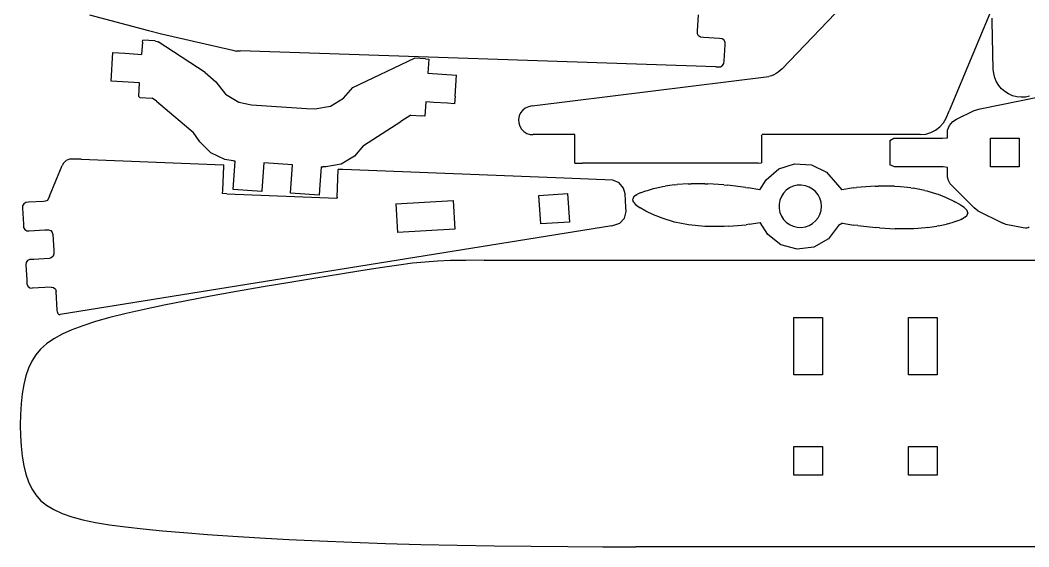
# Model space of a CAD drawing. Extents: x -288 to 288, y -288 to 288.
# Drawn here: x -287.3 to 29, y -288.1 to -122.7 of the extents above; entities that cross this region are included whole.
import ezdxf

# ---------------------------------------------------------------- set-up
doc = ezdxf.new("R2010")
doc.units = 0
doc.header["$MEASUREMENT"] = 0
doc.layers.get('0').update_dxf_attribs({"linetype": 'CONTINUOUS'})

msp = doc.modelspace()

# ---------------------------------------------------------------- linework, layer by layer
for p, q in [((-48.32, -137.97), (-7.48, -95.15)), ((22.8, -105.95), (4.09, -151.16)), ((-265.63, -121.02), (-247.08, -125.97)), ((-74.93, -126.12), (-74.61, -121.05)), ((17.52, -123.08), (17.55, -122.05)), ((17.9, -138.11), (17.52, -123.08)), ((-247.08, -125.97), (-243.05, -126.93)), ((-74.91, -126.92), (-74.93, -126.12)), ((-249.02, -129.55), (-249.28, -133.41)), ((-249.02, -129.55), (-248.86, -128.94)), ((-245.16, -129.18), (-248.86, -128.94)), ((-245.16, -129.18), (-244.1, -129.48)), ((-229.33, -139.11), (-244.1, -129.48)), ((-243.05, -126.93), (-220.68, -132.13)), ((-74.56, -127.6), (-74.91, -126.92)), ((-73.92, -128.01), (-74.56, -127.6)), ((-73.06, -128.11), (-73.92, -128.01)), ((-67.98, -128.43), (-73.06, -128.11)), ((-67.16, -128.54), (-67.98, -128.43)), ((-66.53, -128.97), (-67.16, -128.54)), ((-66.19, -129.65), (-66.53, -128.97)), ((-66.18, -130.47), (-66.19, -129.65)), ((-258.85, -141.81), (-258.26, -132.82)), ((-258.26, -132.82), (-254.49, -133.07)), ((-220.68, -132.13), (-219.58, -132.36)), ((-219.58, -132.36), (-219.35, -132.26)), ((-219.35, -132.26), (-218.36, -132.29)), ((-69.09, -137.32), (-218.36, -132.29)), ((-66.5, -135.47), (-66.18, -130.47)), ((-254.49, -133.07), (-250.42, -133.34)), ((-250.42, -133.34), (-249.28, -133.41)), ((-183.01, -143.8), (-163.66, -134.57)), ((-160.21, -134.79), (-163.66, -134.57)), ((-160.21, -134.79), (-159.18, -134.87)), ((-159.18, -134.87), (-159.48, -139.35)), ((-66.6, -136.32), (-66.5, -135.47)), ((-229.33, -139.11), (-225.95, -142.05)), ((-69.09, -137.32), (-67.65, -137.31)), ((-67.65, -137.31), (-67, -136.95)), ((-67, -136.95), (-66.6, -136.32)), ((-49.56, -139.01), (-50.25, -139.44)), ((-48.92, -138.52), (-49.56, -139.01)), ((-48.32, -137.97), (-48.92, -138.52)), ((18.04, -139.47), (17.9, -138.11)), ((-249.87, -142.4), (-258.85, -141.81)), ((-225.95, -142.05), (-222.92, -145.89)), ((-159.48, -139.35), (-150.5, -139.94)), ((-150.93, -146.52), (-150.5, -139.94)), ((-126.75, -149.61), (-52.5, -140.34)), ((-51.72, -140.11), (-52.5, -140.34)), ((-50.97, -139.8), (-51.72, -140.11)), ((-50.25, -139.44), (-50.97, -139.8)), ((18.38, -140.79), (18.04, -139.47)), ((18.91, -142.03), (18.38, -140.79)), ((19.62, -143.18), (18.91, -142.03)), ((-250.15, -146.63), (-249.87, -142.4)), ((-185.88, -147.2), (-183.01, -143.8)), ((20.5, -144.21), (19.62, -143.18)), ((21.53, -145.11), (20.5, -144.21)), ((22.7, -145.84), (21.53, -145.11)), ((-249.77, -146.92), (-250.15, -146.63)), ((-249.77, -146.92), (-245.97, -147.17)), ((-244.58, -148.11), (-245.97, -147.17)), ((-244.58, -148.11), (-233.12, -157.81)), ((-222.92, -145.89), (-218.75, -148.39)), ((-218.75, -148.39), (-214.78, -149.23)), ((-190.05, -149.68), (-185.88, -147.2)), ((-160.07, -148.34), (-160.37, -152.81)), ((-157.55, -148.5), (-160.07, -148.34)), ((-153.26, -148.78), (-157.55, -148.5)), ((-150.93, -146.52), (-151.1, -148.93)), ((13.73, -150.47), (32.8, -146.65)), ((23.95, -146.39), (22.7, -145.84)), ((25.26, -146.73), (23.95, -146.39)), ((26.6, -146.88), (25.26, -146.73)), ((27.95, -146.82), (26.6, -146.88)), ((29.29, -146.55), (27.95, -146.82)), ((-214.78, -149.23), (-197.49, -150.37)), ((-197.49, -150.37), (-194.89, -150.52)), ((-194.89, -150.52), (-190.05, -149.68)), ((-151.1, -148.93), (-153.26, -148.78)), ((-130.39, -151.79), (-130.83, -152.76)), ((-129.73, -150.95), (-130.39, -151.79)), ((-128.9, -150.29), (-129.73, -150.95)), ((-127.91, -149.84), (-128.9, -150.29)), ((-126.75, -149.61), (-127.91, -149.84)), ((3.13, -153.46), (4.09, -151.16)), ((6.35, -153.78), (11.87, -151.02)), ((11.87, -151.02), (13.73, -150.47)), ((-179.69, -162.03), (-167.92, -154.49)), ((-164.84, -152.53), (-167.92, -154.49)), ((-164.84, -152.53), (-161.34, -152.76)), ((-160.37, -152.81), (-161.34, -152.76)), ((-130.83, -152.76), (-131.03, -153.84)), ((-131.03, -153.84), (-130.96, -154.96)), ((-130.96, -154.96), (-130.63, -156)), ((1.14, -156.19), (2.25, -154.93)), ((2.25, -154.93), (3.13, -153.46)), ((4.11, -155.7), (5.18, -154.47)), ((5.18, -154.47), (6.35, -153.78)), ((-230.96, -160.84), (-233.12, -157.81)), ((-130.63, -156), (-130.07, -156.91)), ((-130.07, -156.91), (-129.32, -157.66)), ((-129.32, -157.66), (-128.41, -158.22)), ((-3.3, -158.46), (-1.68, -157.98)), ((-1.68, -157.98), (-0.19, -157.22)), ((-0.19, -157.22), (1.14, -156.19)), ((3.48, -158.15), (3.54, -157.24)), ((3.48, -159.61), (3.48, -158.15)), ((3.54, -157.24), (4.11, -155.7)), ((-227.59, -164.36), (-230.96, -160.84)), ((-128.41, -158.22), (-127.37, -158.54)), ((-127.37, -158.54), (-126.47, -158.62)), ((-113.32, -158.62), (-126.47, -158.62)), ((-113.32, -167.58), (-113.32, -158.62)), ((-54.82, -158.98), (-54.58, -158.62)), ((-54.82, -158.98), (-54.82, -167.46)), ((-5.01, -158.62), (-54.58, -158.62)), ((-14.52, -160.44), (-13.31, -159.72)), ((-14.52, -160.44), (-14.52, -168.08)), ((-13.31, -159.72), (1.98, -159.72)), ((-5.01, -158.62), (-3.3, -158.46)), ((1.98, -159.72), (3.48, -159.61)), ((16.98, -168.72), (16.98, -159.72)), ((16.98, -159.72), (25.98, -159.72)), ((25.98, -159.72), (25.98, -168.72)), ((-223.19, -166.45), (-227.59, -164.36)), ((-179.69, -162.03), (-182.47, -165.37)), ((-273.77, -167.57), (-274.14, -168.29)), ((-272.93, -166.74), (-273.77, -167.57)), ((-271.83, -166.29), (-272.93, -166.74)), ((-268.24, -166.36), (-271.83, -166.29)), ((-268.24, -166.36), (-223.55, -168.13)), ((-220.54, -166.89), (-223.19, -166.45)), ((-220.27, -166.9), (-220.54, -166.89)), ((-220.52, -175.89), (-219.93, -166.93)), ((-219.93, -166.93), (-220.27, -166.9)), ((-210.94, -167.52), (-211.51, -176.11)), ((-201.96, -168.11), (-210.94, -167.52)), ((-182.47, -165.37), (-186.61, -167.89)), ((-113.32, -167.58), (-110.99, -167.62)), ((-55.88, -167.62), (-110.99, -167.62)), ((-55.88, -167.62), (-54.82, -167.46)), ((-278.16, -177.95), (-274.14, -168.29)), ((-223.81, -176.06), (-223.51, -168.62)), ((-223.52, -168.14), (-223.55, -168.13)), ((-223.5, -168.18), (-223.52, -168.14)), ((-223.51, -168.62), (-223.5, -168.18)), ((-202.55, -177.05), (-201.96, -168.11)), ((-193.08, -170.23), (-193.36, -174.42)), ((-192.98, -168.71), (-193.08, -170.23)), ((-192.98, -168.71), (-192.45, -168.74)), ((-191.44, -168.78), (-192.45, -168.74)), ((-186.61, -167.89), (-191.44, -168.78)), ((-187.92, -178.24), (-187.58, -169.6)), ((-187.56, -169.57), (-187.58, -169.6)), ((-187.53, -169.55), (-187.56, -169.57)), ((-186.11, -169.6), (-187.53, -169.55)), ((-116.67, -172.33), (-186.11, -169.6)), ((-53.32, -172.81), (-49.38, -169.41)), ((-49.38, -169.41), (-44.42, -167.74)), ((-44.42, -167.74), (-39.09, -168.11)), ((-39.09, -168.11), (-34.43, -170.43)), ((-34.43, -170.43), (-30.99, -174.38)), ((-13.14, -168.72), (-14.52, -168.08)), ((2.15, -168.72), (-13.14, -168.72)), ((3.48, -168.91), (2.15, -168.72)), ((3.48, -171.15), (3.48, -168.91)), ((25.98, -168.72), (16.98, -168.72)), ((-101.46, -172.95), (-116.67, -172.33)), ((-99.45, -173.76), (-101.46, -172.95)), ((-98.07, -175.38), (-99.45, -173.76)), ((-55.3, -175.99), (-53.32, -172.81)), ((3.51, -171.93), (3.48, -171.15)), ((3.81, -173.06), (3.51, -171.93)), ((4.39, -174.07), (3.81, -173.06)), ((-223.85, -177.06), (-223.81, -176.06)), ((-223.83, -177.09), (-223.85, -177.06)), ((-223.8, -177.12), (-223.83, -177.09)), ((-222.5, -177.17), (-223.8, -177.12)), ((-222.5, -177.17), (-187.99, -178.53)), ((-211.54, -176.49), (-220.52, -175.89)), ((-211.51, -176.11), (-211.54, -176.49)), ((-193.57, -177.67), (-202.55, -177.05)), ((-193.36, -174.42), (-193.57, -177.67)), ((-124.61, -177.69), (-115.62, -177.15)), ((-115.62, -177.15), (-115.08, -186.13)), ((-97.59, -177.19), (-98.07, -175.38)), ((-92.91, -176.94), (-93.94, -177.47)), ((-92.91, -176.94), (-92.53, -176.8)), ((-92.53, -176.8), (-91.07, -176.25)), ((-91.07, -176.25), (-90.6, -176.11)), ((-90.6, -176.11), (-88.69, -175.55)), ((-88.69, -175.55), (-88.12, -175.42)), ((-88.12, -175.42), (-85.73, -174.89)), ((-85.73, -174.89), (-85.05, -174.79)), ((-82.11, -174.36), (-85.05, -174.79)), ((-82.11, -174.36), (-81.32, -174.3)), ((-77.77, -174.05), (-81.32, -174.3)), ((-77.77, -174.05), (-76.86, -174.04)), ((-72.64, -174.03), (-76.86, -174.04)), ((-72.64, -174.03), (-71.61, -174.09)), ((-66.67, -174.39), (-71.61, -174.09)), ((-66.67, -174.39), (-65.51, -174.53)), ((-59.78, -175.22), (-65.51, -174.53)), ((-59.78, -175.22), (-58.98, -175.35)), ((-55.3, -175.99), (-58.98, -175.35)), ((-47.91, -176.99), (-48.58, -178.03)), ((-47.05, -176.09), (-47.91, -176.99)), ((-46.04, -175.37), (-47.05, -176.09)), ((-44.91, -174.84), (-46.04, -175.37)), ((-43.66, -174.53), (-44.91, -174.84)), ((-42.35, -174.47), (-43.66, -174.53)), ((-41.06, -174.66), (-42.35, -174.47)), ((-39.87, -175.08), (-41.06, -174.66)), ((-38.79, -175.71), (-39.87, -175.08)), ((-37.86, -176.52), (-38.79, -175.71)), ((-37.09, -177.5), (-37.86, -176.52)), ((-30.99, -174.38), (-29.64, -175.97)), ((-25.94, -175.37), (-29.64, -175.97)), ((-25.94, -175.37), (-24.97, -175.27)), ((-19.13, -174.8), (-24.97, -175.27)), ((-19.13, -174.8), (-18.18, -174.78)), ((-13.11, -174.8), (-18.18, -174.78)), ((-13.11, -174.8), (-12.29, -174.86)), ((-7.94, -175.28), (-12.29, -174.86)), ((-7.94, -175.28), (-7.25, -175.39)), ((-3.56, -176.12), (-7.25, -175.39)), ((-3.56, -176.12), (-2.98, -176.27)), ((-2.98, -176.27), (0.11, -177.19)), ((5.31, -175.05), (4.39, -174.07)), ((11.84, -181.58), (5.31, -175.05)), ((-286.24, -180.32), (-286.62, -180.98)), ((-285.58, -179.94), (-286.24, -180.32)), ((-284.7, -179.85), (-285.58, -179.94)), ((-280.04, -179.57), (-284.7, -179.85)), ((-279.42, -179.5), (-280.04, -179.57)), ((-278.93, -179.26), (-279.42, -179.5)), ((-278.56, -178.86), (-278.93, -179.26)), ((-278.16, -177.95), (-278.56, -178.86)), ((-187.95, -178.52), (-187.99, -178.53)), ((-187.93, -178.49), (-187.95, -178.52)), ((-187.92, -178.24), (-187.93, -178.49)), ((-169.52, -180.4), (-151.56, -179.32)), ((-151.56, -179.32), (-151.01, -188.3)), ((-124.06, -186.67), (-124.61, -177.69)), ((-97.33, -181.43), (-97.59, -177.19)), ((-95.27, -179.02), (-95.21, -178.86)), ((-95.27, -179.02), (-95.07, -179.61)), ((-95.01, -178.3), (-95.21, -178.86)), ((-95.01, -179.78), (-95.07, -179.61)), ((-95.01, -178.3), (-94.84, -178.15)), ((-95.01, -179.78), (-94.22, -180.63)), ((-94.22, -177.62), (-94.84, -178.15)), ((-94.22, -177.62), (-93.94, -177.47)), ((-49.06, -179.2), (-49.31, -180.46)), ((-48.58, -178.03), (-49.06, -179.2)), ((-36.51, -178.6), (-37.09, -177.5)), ((-36.14, -179.82), (-36.51, -178.6)), ((-36.01, -181.12), (-36.14, -179.82)), ((0.11, -177.19), (0.59, -177.36)), ((0.59, -177.36), (3.11, -178.37)), ((3.11, -178.37), (3.5, -178.54)), ((3.5, -178.54), (5.52, -179.54)), ((5.52, -179.54), (5.83, -179.7)), ((7.4, -180.6), (5.83, -179.7)), ((-286.62, -180.98), (-286.66, -181.72)), ((-286.66, -181.72), (-286.35, -186.74)), ((-169.52, -180.4), (-168.98, -189.39)), ((-97.81, -184.89), (-97.26, -182.79)), ((-97.26, -182.79), (-97.33, -181.43)), ((-94.22, -180.63), (-92.9, -181.57)), ((-91.05, -182.62), (-92.9, -181.57)), ((-88.67, -183.8), (-91.05, -182.62)), ((-49.31, -180.46), (-49.31, -181.79)), ((-49.31, -181.79), (-49.06, -183.05)), ((-49.06, -183.05), (-48.58, -184.21)), ((-36.51, -183.65), (-36.14, -182.43)), ((-36.14, -182.43), (-36.01, -181.12)), ((7.4, -180.6), (7.63, -180.75)), ((8.75, -181.54), (7.63, -180.75)), ((8.75, -181.54), (8.91, -181.68)), ((9.58, -182.39), (8.91, -181.68)), ((9.58, -182.39), (9.67, -182.51)), ((9.89, -183.16), (9.67, -182.51)), ((9.68, -183.88), (9.9, -183.27)), ((9.89, -183.16), (9.9, -183.27)), ((13.06, -182.51), (11.84, -181.58)), ((13.06, -182.51), (20.7, -186.33)), ((-115.08, -186.13), (-124.06, -186.67)), ((-101.78, -187.3), (-99.24, -186.47)), ((-99.24, -186.47), (-97.81, -184.89)), ((-85.69, -184.99), (-88.67, -183.8)), ((-82.06, -186.08), (-85.69, -184.99)), ((-77.7, -186.94), (-82.06, -186.08)), ((-58.72, -186.77), (-55.22, -186.2)), ((-52.83, -190.02), (-55.22, -186.2)), ((-48.58, -184.21), (-47.91, -185.26)), ((-47.91, -185.26), (-47.05, -186.15)), ((-47.05, -186.15), (-46.04, -186.88)), ((-39.87, -187.17), (-38.79, -186.54)), ((-38.79, -186.54), (-37.86, -185.73)), ((-37.86, -185.73), (-37.09, -184.75)), ((-37.09, -184.75), (-36.51, -183.65)), ((-29.4, -186.37), (-30.62, -187.18)), ((-29.4, -186.37), (-25.82, -187)), ((3.61, -186.62), (3.21, -186.73)), ((3.61, -186.62), (5.61, -186.02)), ((5.92, -185.92), (5.61, -186.02)), ((5.92, -185.92), (7.47, -185.34)), ((7.69, -185.23), (7.47, -185.34)), ((7.69, -185.23), (8.8, -184.66)), ((8.95, -184.56), (8.8, -184.66)), ((8.95, -184.56), (9.61, -183.98)), ((9.68, -183.88), (9.61, -183.98)), ((21.87, -186.8), (20.7, -186.33)), ((-286.35, -186.74), (-286.27, -187.73)), ((-286.27, -187.73), (-285.9, -188.4)), ((-285.9, -188.4), (-285.26, -188.8)), ((-285.26, -188.8), (-284.54, -188.86)), ((-284.54, -188.86), (-279.58, -188.56)), ((-279.58, -188.56), (-278.5, -188.51)), ((-278.5, -188.51), (-277.78, -188.77)), ((-277.78, -188.77), (-277.29, -189.35)), ((-277.29, -189.35), (-277.14, -190.03)), ((-101.78, -187.3), (-274.81, -215.1)), ((-151.01, -188.3), (-168.98, -189.39)), ((-72.56, -187.44), (-77.7, -186.94)), ((-66.56, -187.48), (-72.56, -187.44)), ((-65.1, -187.36), (-66.56, -187.48)), ((-65.1, -187.36), (-59.64, -186.91)), ((-58.72, -186.77), (-59.64, -186.91)), ((-46.04, -186.88), (-44.91, -187.41)), ((-44.91, -187.41), (-43.66, -187.72)), ((-43.66, -187.72), (-42.35, -187.78)), ((-42.35, -187.78), (-41.06, -187.59)), ((-41.06, -187.59), (-39.87, -187.17)), ((-30.62, -187.18), (-33.85, -191.33)), ((-24.59, -187.15), (-25.82, -187)), ((-24.59, -187.15), (-18.94, -187.83)), ((-17.85, -187.9), (-18.94, -187.83)), ((-17.85, -187.9), (-12.93, -188.21)), ((-12.02, -188.21), (-12.93, -188.21)), ((-7.78, -188.2), (-12.02, -188.21)), ((-7.02, -188.16), (-7.78, -188.2)), ((-3.41, -187.9), (-7.02, -188.16)), ((-2.79, -187.82), (-3.41, -187.9)), ((-2.79, -187.82), (0.23, -187.38)), ((0.73, -187.28), (0.23, -187.38)), ((0.73, -187.28), (3.21, -186.73)), ((27.27, -187.88), (21.87, -186.8)), ((28.02, -188.01), (27.27, -187.88)), ((28.41, -187.99), (28.02, -188.01)), ((28.79, -187.87), (28.41, -187.99)), ((29.12, -187.65), (28.79, -187.87)), ((-277.14, -190.03), (-276.84, -194.93)), ((-48.71, -193.2), (-52.83, -190.02)), ((-33.85, -191.33), (-38.36, -193.92)), ((-276.78, -196.09), (-277.03, -196.81)), ((-276.84, -194.93), (-276.78, -196.09)), ((-43.64, -194.59), (-48.71, -193.2)), ((-38.36, -193.92), (-43.64, -194.59)), ((-285.48, -198.78), (-285.58, -199.48)), ((-285.02, -198.17), (-285.48, -198.78)), ((-284.32, -197.87), (-285.02, -198.17)), ((-283.08, -197.78), (-284.32, -197.87)), ((-278.27, -197.49), (-283.08, -197.78)), ((-277.59, -197.32), (-278.27, -197.49)), ((-277.03, -196.81), (-277.59, -197.32)), ((-164.25, -199.02), (-168.6, -199.58)), ((-160.33, -198.62), (-164.25, -199.02)), ((-156.47, -198.36), (-160.33, -198.62)), ((-152.34, -198.19), (-156.47, -198.36)), ((-147.57, -198.11), (-152.34, -198.19)), ((-141.81, -198.08), (-147.57, -198.11)), ((-141.81, -198.08), (97.37, -198.08)), ((-285.58, -199.48), (-285.3, -204.19)), ((-186.92, -202.39), (-194.63, -203.65)), ((-179.87, -201.27), (-186.92, -202.39)), ((-173.72, -200.32), (-179.87, -201.27)), ((-168.6, -199.58), (-173.72, -200.32)), ((-285.3, -204.19), (-285.22, -205.52)), ((-285.22, -205.52), (-284.93, -206.24)), ((-202.78, -205.01), (-211.15, -206.45)), ((-194.63, -203.65), (-202.78, -205.01)), ((-284.93, -206.24), (-284.34, -206.71)), ((-284.34, -206.71), (-283.62, -206.83)), ((-277.6, -206.47), (-283.62, -206.83)), ((-277.6, -206.47), (-276.85, -206.65)), ((-276.85, -206.65), (-276.29, -207.16)), ((-276.29, -207.16), (-276.06, -207.88)), ((-275.7, -213.78), (-276.06, -207.88)), ((-219.5, -207.92), (-227.6, -209.39)), ((-211.15, -206.45), (-219.5, -207.92)), ((-235.22, -210.82), (-242.19, -212.2)), ((-227.6, -209.39), (-235.22, -210.82)), ((-275.66, -214.41), (-275.7, -213.78)), ((-275.66, -214.41), (-275.62, -214.61)), ((-275.62, -214.61), (-275.53, -214.79)), ((-275.53, -214.79), (-275.39, -214.94)), ((-275.39, -214.94), (-275.21, -215.05)), ((-275.21, -215.05), (-275.02, -215.1)), ((-275.02, -215.1), (-274.81, -215.1)), ((-254.15, -214.81), (-259.22, -216.07)), ((-248.49, -213.52), (-254.15, -214.81)), ((-242.19, -212.2), (-248.49, -213.52)), ((-263.73, -217.34), (-267.71, -218.63)), ((-259.22, -216.07), (-263.73, -217.34)), ((-44.72, -234.07), (-44.72, -216.07)), ((-44.72, -216.07), (-35.72, -216.07)), ((-35.72, -216.07), (-35.72, -234.07)), ((-8.72, -234.07), (-8.72, -216.07)), ((-8.72, -216.07), (0.28, -216.07)), ((0.28, -216.07), (0.28, -234.07)), ((-274.22, -221.32), (-276.83, -222.77)), ((-271.19, -219.95), (-274.22, -221.32)), ((-267.71, -218.63), (-271.19, -219.95)), ((-279.05, -224.31), (-280.92, -225.98)), ((-276.83, -222.77), (-279.05, -224.31)), ((-282.47, -227.79), (-283.74, -229.78)), ((-280.92, -225.98), (-282.47, -227.79)), ((-283.74, -229.78), (-284.77, -231.98)), ((-284.77, -231.98), (-285.58, -234.4)), ((-35.72, -234.07), (-44.72, -234.07)), ((0.28, -234.07), (-8.72, -234.07)), ((-286.22, -237.07), (-286.71, -240.02)), ((-285.58, -234.4), (-286.22, -237.07)), ((-286.71, -240.02), (-287.07, -243.17)), ((-287.07, -243.17), (-287.28, -246.46)), ((-287.28, -246.46), (-287.35, -249.82)), ((-287.35, -249.82), (-287.28, -253.19)), ((-287.28, -253.19), (-287.07, -256.48)), ((-287.07, -256.48), (-286.71, -259.63)), ((-44.72, -265.57), (-44.72, -256.57)), ((-44.72, -256.57), (-35.72, -256.57)), ((-35.72, -256.57), (-35.72, -265.57)), ((-8.72, -265.57), (-8.72, -256.57)), ((-8.72, -256.57), (0.28, -256.57)), ((0.28, -256.57), (0.28, -265.57)), ((-286.71, -259.63), (-286.22, -262.57)), ((-286.22, -262.57), (-285.58, -265.25)), ((-285.58, -265.25), (-284.77, -267.66)), ((-35.72, -265.57), (-44.72, -265.57)), ((0.28, -265.57), (-8.72, -265.57)), ((-284.77, -267.66), (-283.74, -269.83)), ((-283.74, -269.83), (-282.47, -271.76)), ((-282.47, -271.76), (-280.92, -273.49)), ((-280.92, -273.49), (-279.05, -275.02)), ((-279.05, -275.02), (-276.83, -276.38)), ((-276.83, -276.38), (-274.22, -277.57)), ((-274.22, -277.57), (-271.19, -278.63)), ((-271.19, -278.63), (-267.72, -279.57)), ((-267.72, -279.57), (-263.77, -280.4)), ((-263.77, -280.4), (-259.32, -281.14)), ((-259.32, -281.14), (-254.34, -281.81)), ((-254.34, -281.81), (-248.8, -282.43)), ((-248.8, -282.43), (-242.69, -283.01)), ((-242.69, -283.01), (-235.97, -283.57)), ((-235.97, -283.57), (-228.63, -284.14)), ((-228.63, -284.14), (-220.68, -284.69)), ((-220.68, -284.69), (-212.15, -285.22)), ((-212.15, -285.22), (-203.07, -285.73)), ((-203.07, -285.73), (-193.46, -286.2)), ((-193.46, -286.2), (-183.34, -286.63)), ((-183.34, -286.63), (-172.76, -287.01)), ((-172.76, -287.01), (-161.72, -287.32)), ((-161.72, -287.32), (-150.3, -287.57)), ((-150.3, -287.57), (-138.66, -287.76)), ((-138.66, -287.76), (-127.02, -287.89)), ((-127.02, -287.89), (-115.6, -287.98)), ((-115.6, -287.98), (-104.59, -288.04)), ((-104.59, -288.04), (-94.22, -288.06)), ((49.78, -288.06), (-94.22, -288.06))]:
    msp.add_line(p, q)

doc.saveas('drawing.dxf')
